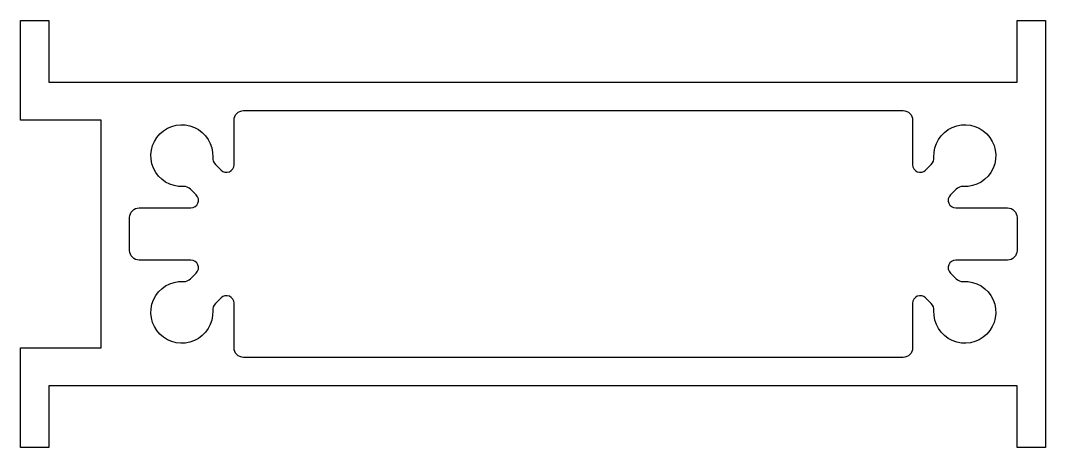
# Model space of a CAD drawing. Header units: millimetres. Extents: x 32 to 141, y -23 to 23.
import ezdxf

# ---------------------------------------------------------------- set-up
doc = ezdxf.new("R2010")
doc.units = ezdxf.units.MM

msp = doc.modelspace()

# ---------------------------------------------------------------- linework, layer by layer
msp.add_lwpolyline([(137.5, 16), (137.5, 22.5), (140.5, 22.5), (140.5, -22.5), (137.5, -22.5), (137.5, -16), (35.5, -16), (35.5, -22.5), (32.5, -22.5), (32.5, -12), (41, -12), (41, 12), (32.5, 12), (32.5, 22.5), (35.5, 22.5), (35.5, 16), (137.5, 16)], close=True)
msp.add_lwpolyline([(125.5, 13, -0.414214), (126.5, 12), (126.5, 7.3, 0.668179), (127.87, 6.73), (128.46, 7.33, 0.212044), (128.75, 8.09, -2.597465), (131.84, 5, 0.212044), (131.08, 4.71), (130.48, 4.12, 0.668179), (131.05, 2.75), (136.5, 2.75, -0.414214), (137.5, 1.75), (137.5, -1.75, -0.414214), (136.5, -2.75), (131.05, -2.75, 0.668179), (130.48, -4.12), (131.08, -4.71, 0.212044), (131.84, -5, -2.597465), (128.75, -8.09, 0.212044), (128.46, -7.33), (127.87, -6.73, 0.668179), (126.5, -7.3), (126.5, -12, -0.414214), (125.5, -13), (56, -13, -0.414214), (55, -12), (55, -7.3, 0.668179), (53.63, -6.73), (53.04, -7.33, 0.212044), (52.75, -8.09, -2.597465), (49.66, -5, 0.212044), (50.42, -4.71), (51.02, -4.12, 0.668179), (50.45, -2.75), (45, -2.75, -0.414214), (44, -1.75), (44, 1.75, -0.414214), (45, 2.75), (50.45, 2.75, 0.668179), (51.02, 4.12), (50.42, 4.71, 0.212044), (49.66, 5, -2.597465), (52.75, 8.09, 0.212044), (53.04, 7.33), (53.63, 6.73, 0.668179), (55, 7.3), (55, 12, -0.414214), (56, 13), (125.5, 13)], format="xyb", close=True)

doc.saveas('drawing.dxf')
